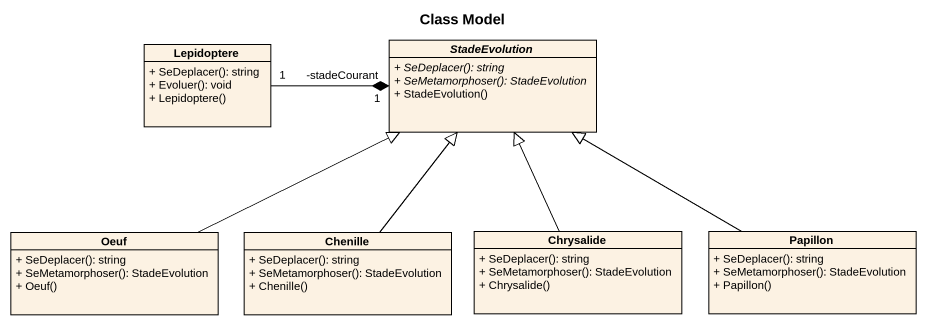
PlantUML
@startuml
title Class Model
hide circle
hide empty members
skinparam classAttributeIconSize 0
class Lepidoptere {
  + SeDeplacer(): string
  + Evoluer(): void
  + Lepidoptere()
}
abstract class StadeEvolution {
  {abstract} + SeDeplacer(): string
  {abstract} + SeMetamorphoser(): StadeEvolution
  + StadeEvolution()
}
class Oeuf {
  + SeDeplacer(): string
  + SeMetamorphoser(): StadeEvolution
  + Oeuf()
}
class Chenille {
  + SeDeplacer(): string
  + SeMetamorphoser(): StadeEvolution
  + Chenille()
}
class Chrysalide {
  + SeDeplacer(): string
  + SeMetamorphoser(): StadeEvolution
  + Chrysalide()
}
class Papillon {
  + SeDeplacer(): string
  + SeMetamorphoser(): StadeEvolution
  + Papillon()
}
Lepidoptere "1" -right-* "-stadeCourant\n1" StadeEvolution
Oeuf -right-|> StadeEvolution
Chenille -up-|> StadeEvolution
Chrysalide -up-|> StadeEvolution
Papillon -left-|> StadeEvolution
@enduml
